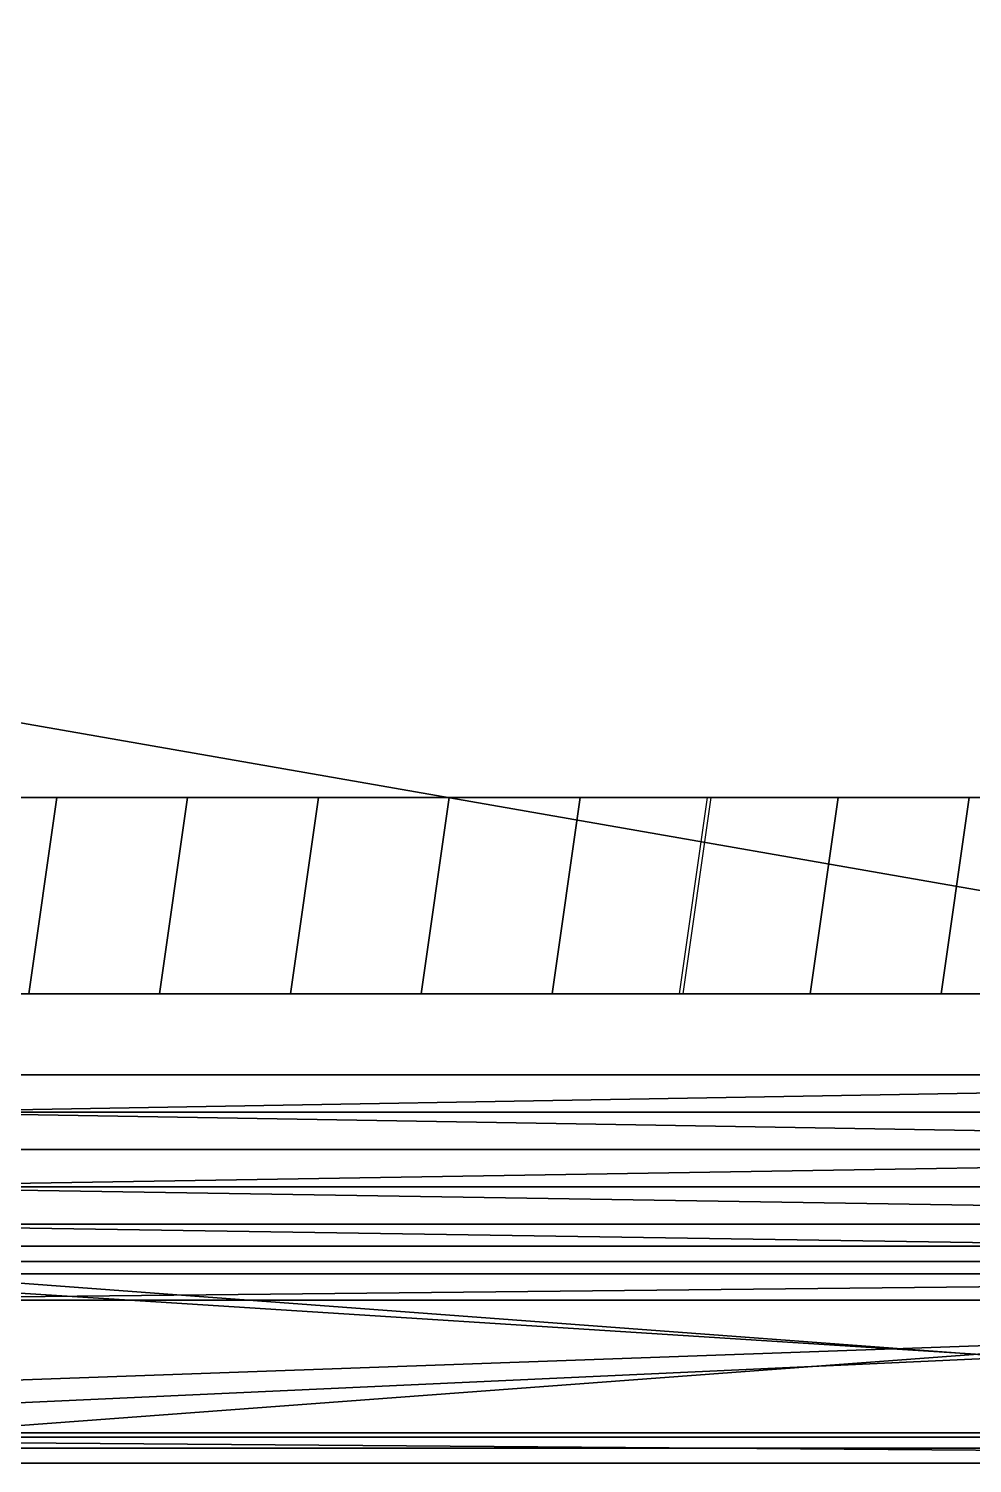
# Model space of a CAD drawing. Extents: x 0 to 153, y -230 to 0.
# Drawn here: x 38.4 to 76.4, y -229.7 to -172.1 of the extents above; entities that cross this region are included whole.
import ezdxf

# ---------------------------------------------------------------- set-up
doc = ezdxf.new("R2010")
doc.units = 0
doc.layers.add('LIXEIRA', color=141, linetype='CONTINUOUS')

msp = doc.modelspace()

# ---------------------------------------------------------------- linework, layer by layer
at = {"layer": 'LIXEIRA', "linetype": 'CONTINUOUS'}
for p, q in [((13.265, -202.97, 225.67), (71.118, -202.97, 225.67)), ((65.865, -202.97, 220), (71.118, -202.97, 220)), ((65.865, -202.97, 220), (65.865, -202.97, 225.67)), ((65.865, -202.97, 220), (65.865, -202.97, 225.67)), ((65.865, -202.97, 225.67), (71.118, -202.97, 225.67)), ((65.865, -202.97, 225.67), (71.118, -202.97, 225.67)), ((71.118, -202.97, 225.67), (71.118, -202.97, 220)), ((71.118, -202.97, 220), (71.118, -202.97, 225.67)), ((71.118, -202.97, 225.67), (76.372, -202.97, 225.67)), ((76.372, -202.97, 225.67), (76.372, -202.97, 220)), ((12.137, -210.861, 225.67), (69.991, -210.861, 225.67)), ((64.737, -210.861, 220), (69.991, -210.861, 220)), ((64.737, -210.861, 220), (64.737, -210.861, 225.67)), ((64.737, -210.861, 220), (64.737, -210.861, 225.67)), ((64.737, -210.861, 225.67), (69.991, -210.861, 225.67)), ((64.737, -210.861, 225.67), (69.991, -210.861, 225.67)), ((69.991, -210.861, 225.67), (69.991, -210.861, 220)), ((69.991, -210.861, 220), (69.991, -210.861, 225.67)), ((69.991, -210.861, 225.67), (75.244, -210.861, 225.67)), ((75.244, -210.861, 220), (75.244, -210.861, 225.67)), ((75.244, -210.861, 225.67), (80.498, -210.861, 225.67)), ((75.244, -210.861, 225.67), (75.244, -210.861, 220)), ((126.606, -221.008, 220), (26.394, -221.008, 220)), ((126.606, -221.008, 225.665), (26.394, -221.008, 225.665)), ((127.139, -228.505, 220), (25.861, -228.505, 220)), ((127.139, -228.505, 225.665), (25.861, -228.505, 225.665))]:
    msp.add_line(p, q, dxfattribs=at)
at = {"layer": 'LIXEIRA', "linetype": 'CONTINUOUS', "extrusion": (0, -1, 3e-16)}
for p, q in [((34.305, -202.97, 220), (39.565, -202.97, 220)), ((39.565, -202.97, 220), (44.825, -202.97, 220)), ((39.565, -202.97, 220), (39.565, -202.97, 225.67)), ((44.825, -202.97, 220), (50.085, -202.97, 220)), ((44.825, -202.97, 220), (44.825, -202.97, 225.67)), ((50.085, -202.97, 220), (55.345, -202.97, 220)), ((50.085, -202.97, 220), (50.085, -202.97, 225.67)), ((55.345, -202.97, 220), (60.605, -202.97, 220)), ((55.345, -202.97, 220), (55.345, -202.97, 225.67)), ((60.605, -202.97, 220), (65.865, -202.97, 220)), ((60.605, -202.97, 220), (60.605, -202.97, 225.67)), ((71.118, -202.97, 220), (65.858, -202.97, 220)), ((76.372, -202.97, 220), (71.112, -202.97, 220)), ((81.625, -202.97, 220), (76.365, -202.97, 220)), ((38.437, -210.861, 220), (43.697, -210.861, 220)), ((43.697, -210.861, 220), (48.957, -210.861, 220)), ((43.697, -210.861, 220), (43.697, -210.861, 225.67)), ((48.957, -210.861, 220), (54.217, -210.861, 220)), ((48.957, -210.861, 220), (48.957, -210.861, 225.67)), ((54.217, -210.861, 220), (59.477, -210.861, 220)), ((54.217, -210.861, 220), (54.217, -210.861, 225.67)), ((59.477, -210.861, 220), (64.737, -210.861, 220)), ((59.477, -210.861, 220), (59.477, -210.861, 225.67)), ((69.991, -210.861, 220), (64.731, -210.861, 220)), ((75.244, -210.861, 220), (69.984, -210.861, 220)), ((80.498, -210.861, 220), (75.238, -210.861, 220))]:
    msp.add_line(p, q, dxfattribs=at)
at = {"layer": 'LIXEIRA'}
for points in [[(15.855, -196.083, 0), (119.106, -214.122, 0), (33.894, -15.344, 0), (15.855, -196.083, 0)], [(15.855, -196.083, 0), (33.894, -15.344, 0), (119.106, -214.122, 0), (15.855, -196.083, 0)], [(33.894, -15.344, 0), (119.106, -214.122, 0), (119.106, -15.344, 0), (33.894, -15.344, 0)], [(33.894, -15.344, 0), (119.106, -15.344, 0), (119.106, -214.122, 0), (33.894, -15.344, 0)], [(33.894, -214.122, 0), (119.106, -214.122, 0), (15.855, -196.083, 0), (33.894, -214.122, 0)], [(33.894, -214.122, 0), (15.855, -196.083, 0), (119.106, -214.122, 0), (33.894, -214.122, 0)], [(33.894, -214.122, 19.401), (32.394, -215.622, 20.308), (119.106, -214.122, 19.401), (33.894, -214.122, 19.401)], [(120.606, -215.622, 20.308), (119.106, -214.122, 19.401), (32.394, -215.622, 20.308), (120.606, -215.622, 20.308)], [(33.894, -214.122, 19.401), (119.106, -214.122, 19.401), (32.394, -215.622, 20.308), (33.894, -214.122, 19.401)], [(120.606, -215.622, 20.308), (32.394, -215.622, 20.308), (119.106, -214.122, 19.401), (120.606, -215.622, 20.308)], [(33.894, -214.122, 0), (33.894, -214.122, 19.401), (119.106, -214.122, 0), (33.894, -214.122, 0)], [(119.106, -214.122, 19.401), (119.106, -214.122, 0), (33.894, -214.122, 19.401), (119.106, -214.122, 19.401)], [(33.894, -214.122, 0), (119.106, -214.122, 0), (33.894, -214.122, 19.401), (33.894, -214.122, 0)], [(119.106, -214.122, 19.401), (33.894, -214.122, 19.401), (119.106, -214.122, 0), (119.106, -214.122, 19.401)], [(30.894, -217.122, 40.566), (122.106, -217.122, 40.566), (32.394, -215.622, 39.658), (30.894, -217.122, 40.566)], [(30.894, -217.122, 40.566), (32.394, -215.622, 39.658), (122.106, -217.122, 40.566), (30.894, -217.122, 40.566)], [(120.606, -215.622, 20.308), (32.394, -215.622, 20.308), (120.606, -215.622, 39.658), (120.606, -215.622, 20.308)], [(32.394, -215.622, 39.658), (120.606, -215.622, 39.658), (32.394, -215.622, 20.308), (32.394, -215.622, 39.658)], [(120.606, -215.622, 39.658), (32.394, -215.622, 39.658), (122.106, -217.122, 40.566), (120.606, -215.622, 39.658)], [(120.606, -215.622, 20.308), (120.606, -215.622, 39.658), (32.394, -215.622, 20.308), (120.606, -215.622, 20.308)], [(32.394, -215.622, 39.658), (32.394, -215.622, 20.308), (120.606, -215.622, 39.658), (32.394, -215.622, 39.658)], [(120.606, -215.622, 39.658), (122.106, -217.122, 40.566), (32.394, -215.622, 39.658), (120.606, -215.622, 39.658)], [(123.606, -218.622, 60.823), (122.106, -217.122, 59.916), (29.394, -218.622, 60.823), (123.606, -218.622, 60.823)], [(30.894, -217.122, 59.916), (29.394, -218.622, 60.823), (122.106, -217.122, 59.916), (30.894, -217.122, 59.916)], [(123.606, -218.622, 60.823), (29.394, -218.622, 60.823), (122.106, -217.122, 59.916), (123.606, -218.622, 60.823)], [(30.894, -217.122, 59.916), (122.106, -217.122, 59.916), (29.394, -218.622, 60.823), (30.894, -217.122, 59.916)], [(122.106, -217.122, 59.916), (122.106, -217.122, 40.566), (30.894, -217.122, 59.916), (122.106, -217.122, 59.916)], [(30.894, -217.122, 40.566), (30.894, -217.122, 59.916), (122.106, -217.122, 40.566), (30.894, -217.122, 40.566)], [(122.106, -217.122, 59.916), (30.894, -217.122, 59.916), (122.106, -217.122, 40.566), (122.106, -217.122, 59.916)], [(30.894, -217.122, 40.566), (122.106, -217.122, 40.566), (30.894, -217.122, 59.916), (30.894, -217.122, 40.566)], [(27.894, -220.122, 81.08), (125.106, -220.122, 81.08), (29.394, -218.622, 80.173), (27.894, -220.122, 81.08)], [(27.894, -220.122, 81.08), (29.394, -218.622, 80.173), (125.106, -220.122, 81.08), (27.894, -220.122, 81.08)], [(123.606, -218.622, 60.823), (29.394, -218.622, 60.823), (123.606, -218.622, 80.173), (123.606, -218.622, 60.823)], [(29.394, -218.622, 80.173), (123.606, -218.622, 80.173), (29.394, -218.622, 60.823), (29.394, -218.622, 80.173)], [(123.606, -218.622, 80.173), (29.394, -218.622, 80.173), (125.106, -220.122, 81.08), (123.606, -218.622, 80.173)], [(123.606, -218.622, 60.823), (123.606, -218.622, 80.173), (29.394, -218.622, 60.823), (123.606, -218.622, 60.823)], [(29.394, -218.622, 80.173), (29.394, -218.622, 60.823), (123.606, -218.622, 80.173), (29.394, -218.622, 80.173)], [(123.606, -218.622, 80.173), (125.106, -220.122, 81.08), (29.394, -218.622, 80.173), (123.606, -218.622, 80.173)], [(26.394, -221.622, 101.338), (126.606, -221.622, 101.338), (27.894, -220.122, 100.43), (26.394, -221.622, 101.338)], [(26.394, -221.622, 101.338), (27.894, -220.122, 100.43), (126.606, -221.622, 101.338), (26.394, -221.622, 101.338)], [(125.106, -220.122, 100.43), (125.106, -220.122, 81.08), (27.894, -220.122, 100.43), (125.106, -220.122, 100.43)], [(27.894, -220.122, 81.08), (27.894, -220.122, 100.43), (125.106, -220.122, 81.08), (27.894, -220.122, 81.08)], [(125.106, -220.122, 100.43), (27.894, -220.122, 100.43), (126.606, -221.622, 101.338), (125.106, -220.122, 100.43)], [(125.106, -220.122, 100.43), (27.894, -220.122, 100.43), (125.106, -220.122, 81.08), (125.106, -220.122, 100.43)], [(27.894, -220.122, 81.08), (125.106, -220.122, 81.08), (27.894, -220.122, 100.43), (27.894, -220.122, 81.08)], [(125.106, -220.122, 100.43), (126.606, -221.622, 101.338), (27.894, -220.122, 100.43), (125.106, -220.122, 100.43)], [(26.394, -221.622, 209.488), (25.861, -229.119, 209.488), (127.139, -229.119, 209.488), (26.394, -221.622, 209.488)], [(126.606, -221.622, 203.823), (127.139, -229.119, 203.823), (25.861, -229.119, 203.823), (126.606, -221.622, 203.823)], [(25.861, -229.119, 203.823), (26.394, -221.622, 203.823), (126.606, -221.622, 203.823), (25.861, -229.119, 203.823)], [(127.139, -229.119, 209.488), (126.606, -221.622, 209.488), (26.394, -221.622, 209.488), (127.139, -229.119, 209.488)], [(26.394, -221.622, 101.338), (26.394, -221.622, 220.431), (126.606, -221.622, 101.338), (26.394, -221.622, 101.338)], [(126.606, -221.622, 220.431), (126.606, -221.622, 101.338), (26.394, -221.622, 220.431), (126.606, -221.622, 220.431)], [(26.394, -221.622, 101.338), (126.606, -221.622, 101.338), (26.394, -221.622, 220.431), (26.394, -221.622, 101.338)], [(126.606, -221.622, 220.431), (26.394, -221.622, 220.431), (126.606, -221.622, 101.338), (126.606, -221.622, 220.431)], [(7.855, -229.733, 210.562), (25.894, -222.122, 209.914), (145.145, -229.733, 210.562), (7.855, -229.733, 210.562)], [(128.156, -223.171, 220), (127.106, -222.122, 220), (24.844, -223.171, 220), (128.156, -223.171, 220)], [(25.894, -222.122, 220), (24.844, -223.171, 220), (127.106, -222.122, 220), (25.894, -222.122, 220)], [(127.106, -222.122, 209.914), (145.145, -229.733, 210.562), (25.894, -222.122, 209.914), (127.106, -222.122, 209.914)], [(127.106, -222.122, 214.957), (127.106, -222.122, 212.435), (25.894, -222.122, 214.957), (127.106, -222.122, 214.957)], [(25.894, -222.122, 212.435), (25.894, -222.122, 214.957), (127.106, -222.122, 212.435), (25.894, -222.122, 212.435)], [(127.106, -222.122, 217.478), (127.106, -222.122, 214.957), (25.894, -222.122, 217.478), (127.106, -222.122, 217.478)], [(25.894, -222.122, 214.957), (25.894, -222.122, 217.478), (127.106, -222.122, 214.957), (25.894, -222.122, 214.957)], [(127.106, -222.122, 209.914), (25.894, -222.122, 209.914), (127.106, -222.122, 212.435), (127.106, -222.122, 209.914)], [(25.894, -222.122, 212.435), (127.106, -222.122, 212.435), (25.894, -222.122, 209.914), (25.894, -222.122, 212.435)], [(127.106, -222.122, 220), (127.106, -222.122, 217.478), (25.894, -222.122, 220), (127.106, -222.122, 220)], [(25.894, -222.122, 217.478), (25.894, -222.122, 220), (127.106, -222.122, 217.478), (25.894, -222.122, 217.478)], [(7.855, -228.683, 219.609), (128.156, -223.171, 219.609), (2.071, -227.662, 219.609), (7.855, -228.683, 219.609)], [(128.156, -223.171, 219.609), (24.844, -223.171, 219.609), (2.071, -227.662, 219.609), (128.156, -223.171, 219.609)], [(145.145, -228.683, 219.609), (128.156, -223.171, 219.609), (7.855, -228.683, 219.609), (145.145, -228.683, 219.609)], [(128.156, -223.171, 219.609), (128.156, -223.171, 220), (24.844, -223.171, 219.609), (128.156, -223.171, 219.609)], [(24.844, -223.171, 220), (24.844, -223.171, 219.609), (128.156, -223.171, 220), (24.844, -223.171, 220)], [(7.855, -228.683, 219.609), (7.855, -228.683, 220), (145.145, -228.683, 219.609), (7.855, -228.683, 219.609)], [(145.145, -228.683, 220), (145.145, -228.683, 219.609), (7.855, -228.683, 220), (145.145, -228.683, 220)], [(7.855, -229.733, 220), (145.145, -229.733, 220), (7.855, -228.683, 220), (7.855, -229.733, 220)], [(145.145, -228.683, 220), (7.855, -228.683, 220), (145.145, -229.733, 220), (145.145, -228.683, 220)], [(25.861, -229.119, 203.823), (127.139, -229.119, 203.823), (127.139, -229.119, 209.488), (25.861, -229.119, 203.823)], [(127.139, -229.119, 209.488), (25.861, -229.119, 209.488), (25.861, -229.119, 203.823), (127.139, -229.119, 209.488)], [(145.145, -229.733, 210.562), (145.145, -229.733, 215.281), (7.855, -229.733, 210.562), (145.145, -229.733, 210.562)], [(7.855, -229.733, 215.281), (7.855, -229.733, 210.562), (145.145, -229.733, 215.281), (7.855, -229.733, 215.281)], [(7.855, -229.733, 220), (7.855, -229.733, 215.281), (145.145, -229.733, 220), (7.855, -229.733, 220)], [(145.145, -229.733, 215.281), (145.145, -229.733, 220), (7.855, -229.733, 215.281), (145.145, -229.733, 215.281)]]:
    msp.add_3dface(points, dxfattribs=at)
at = {"layer": 'LIXEIRA', "linetype": 'CONTINUOUS'}
for points in [[(144.645, -167.569, 220.005), (144.645, -202.97, 220.005), (8.355, -202.97, 220), (8.263, -167.569, 220.005)], [(144.645, -167.569, 225.67), (144.645, -202.97, 225.67), (8.355, -202.97, 225.665), (8.263, -167.569, 225.67)], [(39.565, -202.97, 220.005), (38.437, -210.861, 220.005), (33.177, -210.861, 220.005), (34.305, -202.97, 220.005)], [(39.565, -202.97, 225.67), (38.437, -210.861, 225.67), (33.177, -210.861, 225.67), (34.305, -202.97, 225.67)], [(44.825, -202.97, 220.001), (43.697, -210.861, 220.001), (38.437, -210.861, 220.001), (39.565, -202.97, 220.001)], [(44.825, -202.97, 225.666), (43.697, -210.861, 225.666), (38.437, -210.861, 225.666), (39.565, -202.97, 225.666)], [(50.085, -202.97, 220.005), (48.957, -210.861, 220.005), (43.697, -210.861, 220.005), (44.825, -202.97, 220.005)], [(50.085, -202.97, 225.67), (48.957, -210.861, 225.67), (43.697, -210.861, 225.67), (44.825, -202.97, 225.67)], [(55.345, -202.97, 220.005), (54.217, -210.861, 220.005), (48.957, -210.861, 220.005), (50.085, -202.97, 220.005)], [(55.345, -202.97, 225.67), (54.217, -210.861, 225.67), (48.957, -210.861, 225.67), (50.085, -202.97, 225.67)], [(60.605, -202.97, 220.005), (59.477, -210.861, 220.005), (54.217, -210.861, 220.005), (55.345, -202.97, 220.005)], [(60.605, -202.97, 225.67), (59.477, -210.861, 225.67), (54.217, -210.861, 225.67), (55.345, -202.97, 225.67)], [(65.865, -202.97, 220.002), (64.737, -210.861, 220.002), (59.477, -210.861, 220.002), (60.605, -202.97, 220.002)], [(65.865, -202.97, 225.667), (64.737, -210.861, 225.667), (59.477, -210.861, 225.667), (60.605, -202.97, 225.667)], [(70.982, -202.97, 220.005), (69.854, -210.861, 220.005), (64.594, -210.861, 220.005), (65.722, -202.97, 220.005)], [(70.982, -202.97, 225.67), (69.854, -210.861, 225.67), (64.594, -210.861, 225.67), (65.722, -202.97, 225.67)], [(76.242, -202.97, 220.005), (75.114, -210.861, 220.005), (69.854, -210.861, 220.005), (70.982, -202.97, 220.005)], [(76.242, -202.97, 225.67), (75.114, -210.861, 225.67), (69.854, -210.861, 225.67), (70.982, -202.97, 225.67)], [(81.502, -202.97, 220.005), (80.374, -210.861, 220.005), (75.114, -210.861, 220.005), (76.242, -202.97, 220.005)], [(81.502, -202.97, 225.67), (80.374, -210.861, 225.67), (75.114, -210.861, 225.67), (76.242, -202.97, 225.67)], [(127.744, -210.861, 220.005), (126.606, -221.008, 220), (26.394, -221.008, 220), (27.917, -210.861, 220.005)], [(127.744, -210.861, 225.67), (126.606, -221.008, 225.665), (26.394, -221.008, 225.665), (27.917, -210.861, 225.67)], [(126.606, -221.008, 220), (127.139, -228.505, 220), (25.861, -228.505, 220), (26.394, -221.008, 220)], [(126.606, -221.008, 225.665), (127.139, -228.505, 225.665), (25.861, -228.505, 225.665), (26.394, -221.008, 225.665)], [(127.139, -228.505, 220), (25.861, -228.505, 220), (25.861, -228.505, 225.665), (127.139, -228.505, 225.665)]]:
    msp.add_3dface(points, dxfattribs=at)

doc.saveas('drawing.dxf')
